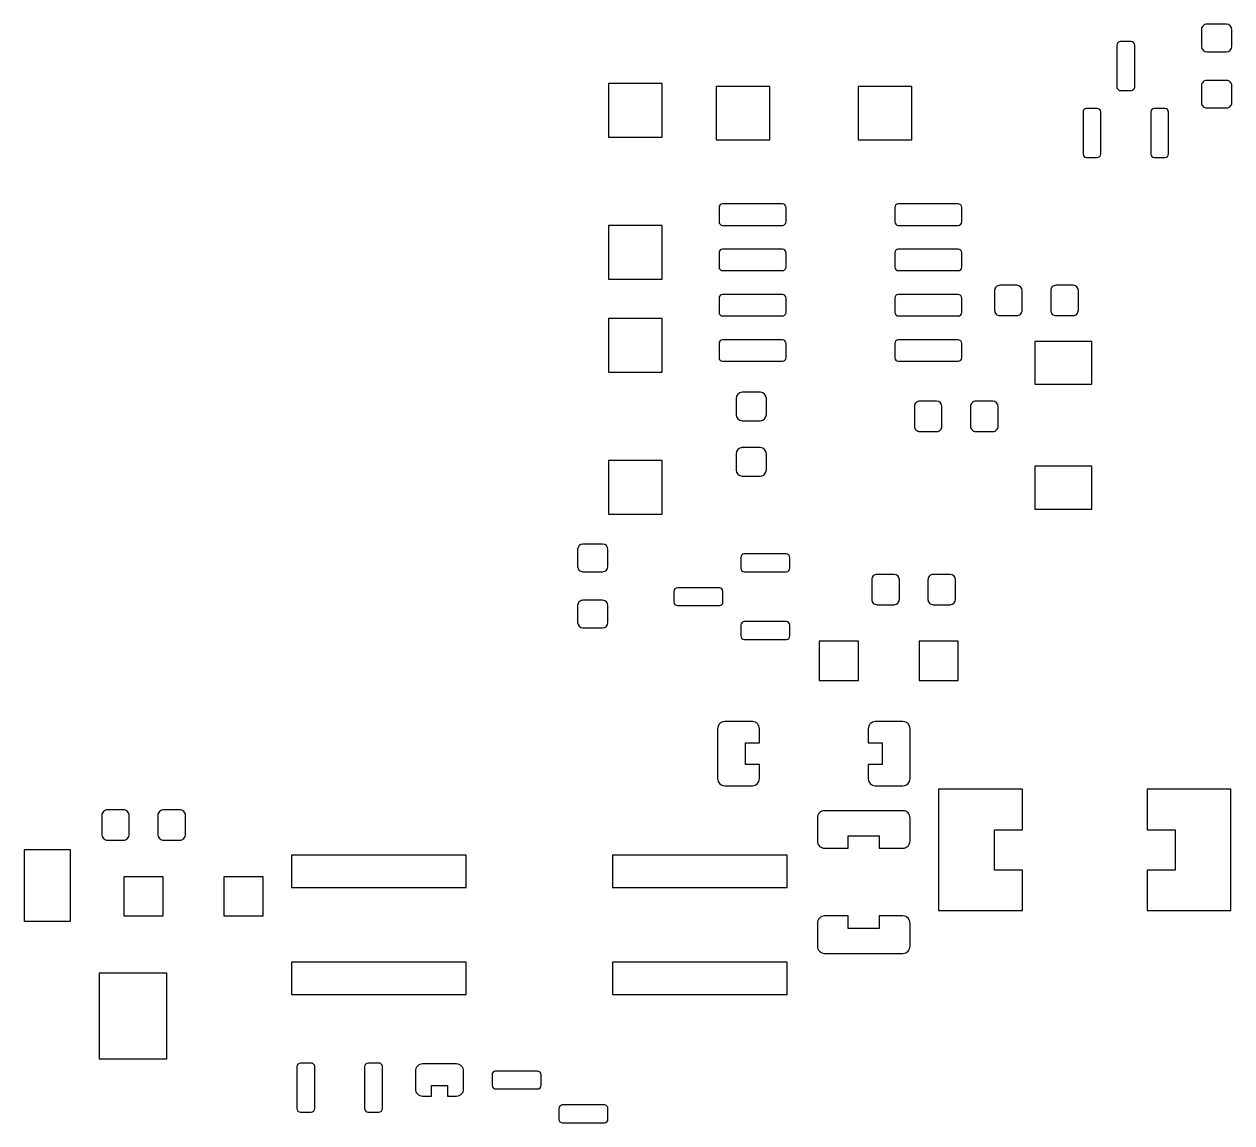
# Model space of a CAD drawing. Extents: x -210 to 210, y -160 to 160.
# Drawn here: x -145.05 to -111.17, y 49.05 to 79.85 of the extents above; entities that cross this region are included whole.
import ezdxf

# ---------------------------------------------------------------- set-up
doc = ezdxf.new("R2010")
doc.units = 0
doc.header["$MEASUREMENT"] = 0
doc.layers.get('0').update_dxf_attribs({"linetype": 'CONTINUOUS'})

msp = doc.modelspace()

# ---------------------------------------------------------------- linework, layer by layer
for points in [[(-111.175, 79.7, 0.414194), (-111.325, 79.850005), (-111.325, 79.850005), (-111.875, 79.850005), (-111.875, 79.850005, 0.414233), (-112.025, 79.7), (-112.025, 79.7), (-112.025, 79.224995), (-112.025, 79.224995, 0.414204), (-111.875, 79.075), (-111.875, 79.075), (-111.325, 79.075), (-111.325, 79.075, 0.414166), (-111.175, 79.224995), (-111.175, 79.224995), (-111.175, 79.7)], [(-113.9, 79.263003, 0.41307), (-114, 79.363003), (-114, 79.363003), (-114.3, 79.363003), (-114.3, 79.363003, 0.413141), (-114.4, 79.263003), (-114.4, 79.263003), (-114.4, 78.078999), (-114.4, 78.078999, 0.389925), (-114.3, 77.987998), (-114.3, 77.987998), (-114, 77.987998), (-114, 77.987998, 0.41602), (-113.9, 78.087998), (-113.9, 78.087998), (-113.9, 79.263003)], [(-111.175, 78.125, 0.414214), (-111.325, 78.275005), (-111.325, 78.275005), (-111.875, 78.275005), (-111.875, 78.275005, 0.414214), (-112.025, 78.125), (-112.025, 78.125), (-112.025, 77.650005), (-112.025, 77.650005, 0.414271), (-111.875, 77.5), (-111.875, 77.5), (-111.325, 77.5), (-111.325, 77.5, 0.414233), (-111.175, 77.650005), (-111.175, 77.650005), (-111.175, 78.125)], [(-114.85, 77.386997, 0.41602), (-114.95, 77.486997), (-114.95, 77.486997), (-115.25, 77.486997), (-115.25, 77.486997, 0.416107), (-115.35, 77.386997), (-115.35, 77.386997), (-115.35, 76.204004), (-115.35, 76.204004, 0.390004), (-115.25, 76.112002), (-115.25, 76.112002), (-114.95, 76.112002), (-114.95, 76.112002, 0.413056), (-114.85, 76.211997), (-114.85, 76.211997), (-114.85, 77.386997)], [(-112.95, 77.386997, 0.416006), (-113.05, 77.486997), (-113.05, 77.486997), (-113.35, 77.486997), (-113.35, 77.486997, 0.416194), (-113.45, 77.386997), (-113.45, 77.386997), (-113.45, 76.204004), (-113.45, 76.204004, 0.390081), (-113.35, 76.112002), (-113.35, 76.112002), (-113.05, 76.112002), (-113.05, 76.112002, 0.413099), (-112.95, 76.211997), (-112.95, 76.211997), (-112.95, 77.386997)], [(-123.68, 74.709995, 0.414156), (-123.78, 74.81), (-123.78, 74.81), (-125.46, 74.81), (-125.46, 74.81, 0.414256), (-125.56, 74.709995), (-125.56, 74.709995), (-125.56, 74.309995), (-125.56, 74.309995, 0.414328), (-125.46, 74.210005), (-125.46, 74.210005), (-123.78, 74.210005), (-123.78, 74.210005, 0.414156), (-123.68, 74.309995), (-123.68, 74.309995), (-123.68, 74.709995)], [(-118.75, 74.709995, 0.414185), (-118.85, 74.81), (-118.85, 74.81), (-120.53, 74.81), (-120.53, 74.81, 0.414342), (-120.63, 74.709995), (-120.63, 74.709995), (-120.63, 74.309995), (-120.63, 74.309995, 0.414256), (-120.53, 74.210005), (-120.53, 74.210005), (-118.85, 74.210005), (-118.85, 74.210005, 0.414113), (-118.75, 74.309995), (-118.75, 74.309995), (-118.75, 74.709995)], [(-123.68, 73.44, 0.414156), (-123.78, 73.54), (-123.78, 73.54), (-125.46, 73.54), (-125.46, 73.54, 0.414256), (-125.56, 73.44), (-125.56, 73.44), (-125.56, 73.04), (-125.56, 73.04, 0.414328), (-125.46, 72.94), (-125.46, 72.94), (-123.78, 72.94), (-123.78, 72.94, 0.414156), (-123.68, 73.04), (-123.68, 73.04), (-123.68, 73.44)], [(-118.75, 73.44, 0.414185), (-118.85, 73.54), (-118.85, 73.54), (-120.53, 73.54), (-120.53, 73.54, 0.414271), (-120.63, 73.44), (-120.63, 73.44), (-120.63, 73.04), (-120.63, 73.04, 0.414256), (-120.53, 72.94), (-120.53, 72.94), (-118.85, 72.94), (-118.85, 72.94, 0.414113), (-118.75, 73.04), (-118.75, 73.04), (-118.75, 73.44)], [(-117.055, 72.38, 0.414185), (-117.205, 72.53), (-117.205, 72.53), (-117.68, 72.53), (-117.68, 72.53, 0.414261), (-117.83, 72.38), (-117.83, 72.38), (-117.83, 71.829995), (-117.83, 71.829995, 0.414261), (-117.68, 71.68), (-117.68, 71.68), (-117.205, 71.68), (-117.205, 71.68, 0.414223), (-117.055, 71.829995), (-117.055, 71.829995), (-117.055, 72.38)], [(-115.48, 72.38, 0.414147), (-115.63, 72.53), (-115.63, 72.53), (-116.105, 72.53), (-116.105, 72.53, 0.414318), (-116.255, 72.38), (-116.255, 72.38), (-116.255, 71.829995), (-116.255, 71.829995, 0.414299), (-116.105, 71.68), (-116.105, 71.68), (-115.63, 71.68), (-115.63, 71.68, 0.414214), (-115.48, 71.829995), (-115.48, 71.829995), (-115.48, 72.38)], [(-123.68, 72.169995, 0.414099), (-123.78, 72.27), (-123.78, 72.27), (-125.46, 72.27), (-125.46, 72.27, 0.414256), (-125.56, 72.169995), (-125.56, 72.169995), (-125.56, 71.769995), (-125.56, 71.769995, 0.414299), (-125.46, 71.670005), (-125.46, 71.670005), (-123.78, 71.670005), (-123.78, 71.670005, 0.414171), (-123.68, 71.769995), (-123.68, 71.769995), (-123.68, 72.169995)], [(-118.75, 72.169995, 0.414156), (-118.85, 72.27), (-118.85, 72.27), (-120.53, 72.27), (-120.53, 72.27, 0.414314), (-120.63, 72.169995), (-120.63, 72.169995), (-120.63, 71.769995), (-120.63, 71.769995, 0.414256), (-120.53, 71.670005), (-120.53, 71.670005), (-118.85, 71.670005), (-118.85, 71.670005, 0.414128), (-118.75, 71.769995), (-118.75, 71.769995), (-118.75, 72.169995)], [(-123.68, 70.9, 0.414085), (-123.78, 71), (-123.78, 71), (-125.46, 71), (-125.46, 71, 0.414256), (-125.56, 70.9), (-125.56, 70.9), (-125.56, 70.5), (-125.56, 70.5, 0.414314), (-125.46, 70.4), (-125.46, 70.4), (-123.78, 70.4), (-123.78, 70.4, 0.414199), (-123.68, 70.5), (-123.68, 70.5), (-123.68, 70.9)], [(-118.75, 70.9, 0.414142), (-118.85, 71), (-118.85, 71), (-120.53, 71), (-120.53, 71, 0.414271), (-120.63, 70.9), (-120.63, 70.9), (-120.63, 70.5), (-120.63, 70.5, 0.414256), (-120.53, 70.4), (-120.53, 70.4), (-118.85, 70.4), (-118.85, 70.4, 0.414156), (-118.75, 70.5), (-118.75, 70.5), (-118.75, 70.9)], [(-124.23, 69.355005, 0.404352), (-124.398994, 69.530005), (-124.398994, 69.530005), (-124.911006, 69.530005), (-124.911006, 69.530005, 0.404449), (-125.08, 69.355005), (-125.08, 69.355005), (-125.08, 68.905005), (-125.08, 68.905005, 0.404457), (-124.911006, 68.729995), (-124.911006, 68.729995), (-124.398994, 68.729995), (-124.398994, 68.729995, 0.40436), (-124.23, 68.905005), (-124.23, 68.905005), (-124.23, 69.355005)], [(-119.305, 69.130005, 0.414175), (-119.455, 69.28), (-119.455, 69.28), (-119.93, 69.28), (-119.93, 69.28, 0.414261), (-120.08, 69.130005), (-120.08, 69.130005), (-120.08, 68.58), (-120.08, 68.58, 0.414261), (-119.93, 68.43), (-119.93, 68.43), (-119.455, 68.43), (-119.455, 68.43, 0.414233), (-119.305, 68.58), (-119.305, 68.58), (-119.305, 69.130005)], [(-117.73, 69.130005, 0.414156), (-117.88, 69.28), (-117.88, 69.28), (-118.355, 69.28), (-118.355, 69.28, 0.414318), (-118.505, 69.130005), (-118.505, 69.130005), (-118.505, 68.58), (-118.505, 68.58, 0.414299), (-118.355, 68.43), (-118.355, 68.43), (-117.88, 68.43), (-117.88, 68.43, 0.414233), (-117.73, 68.58), (-117.73, 68.58), (-117.73, 69.130005)], [(-124.23, 67.805, 0.404359), (-124.398994, 67.98), (-124.398994, 67.98), (-124.911006, 67.98), (-124.911006, 67.98, 0.404441), (-125.08, 67.805), (-125.08, 67.805), (-125.08, 67.355), (-125.08, 67.355, 0.404441), (-124.911006, 67.18), (-124.911006, 67.18), (-124.398994, 67.18), (-124.398994, 67.18, 0.404327), (-124.23, 67.355), (-124.23, 67.355), (-124.23, 67.805)], [(-128.675, 65.125005, 0.414166), (-128.82499, 65.275), (-128.82499, 65.275), (-129.375, 65.275), (-129.375, 65.275, 0.414204), (-129.52501, 65.125005), (-129.52501, 65.125005), (-129.52501, 64.65), (-129.52501, 64.65, 0.414223), (-129.375, 64.499995), (-129.375, 64.499995), (-128.82499, 64.499995), (-128.82499, 64.499995, 0.414204), (-128.675, 64.65), (-128.675, 64.65), (-128.675, 65.125005)], [(-123.575, 64.900005, 0.4145), (-123.675, 65), (-123.675, 65), (-124.85, 65), (-124.85, 65, 0.414629), (-124.95, 64.900005), (-124.95, 64.900005), (-124.95, 64.6), (-124.95, 64.6, 0.414643), (-124.85, 64.499995), (-124.85, 64.499995), (-123.666006, 64.499995), (-123.666006, 64.499995, 0.388395), (-123.575, 64.6), (-123.575, 64.6), (-123.575, 64.900005)], [(-120.5, 64.274995, 0.414175), (-120.65, 64.425), (-120.65, 64.425), (-121.125, 64.425), (-121.125, 64.425, 0.414233), (-121.275, 64.274995), (-121.275, 64.274995), (-121.275, 63.725), (-121.275, 63.725, 0.414233), (-121.125, 63.575), (-121.125, 63.575), (-120.65, 63.575), (-120.65, 63.575, 0.414194), (-120.5, 63.725), (-120.5, 63.725), (-120.5, 64.274995)], [(-118.925, 64.274995, 0.414175), (-119.075, 64.425), (-119.075, 64.425), (-119.55, 64.425), (-119.55, 64.425, 0.414233), (-119.7, 64.274995), (-119.7, 64.274995), (-119.7, 63.725), (-119.7, 63.725, 0.414233), (-119.55, 63.575), (-119.55, 63.575), (-119.075, 63.575), (-119.075, 63.575, 0.414194), (-118.925, 63.725), (-118.925, 63.725), (-118.925, 64.274995)], [(-125.45, 63.95, 0.414442), (-125.55, 64.049995), (-125.55, 64.049995), (-126.725, 64.049995), (-126.725, 64.049995, 0.4147), (-126.825, 63.95), (-126.825, 63.95), (-126.825, 63.649995), (-126.825, 63.649995, 0.414629), (-126.725, 63.550005), (-126.725, 63.550005), (-125.541006, 63.550005), (-125.541006, 63.550005, 0.388378), (-125.45, 63.649995), (-125.45, 63.649995), (-125.45, 63.95)], [(-128.675, 63.550005, 0.414147), (-128.82499, 63.7), (-128.82499, 63.7), (-129.375, 63.7), (-129.375, 63.7, 0.414214), (-129.52501, 63.550005), (-129.52501, 63.550005), (-129.52501, 63.075), (-129.52501, 63.075, 0.414185), (-129.375, 62.925005), (-129.375, 62.925005), (-128.82499, 62.925005), (-128.82499, 62.925005, 0.414204), (-128.675, 63.075), (-128.675, 63.075), (-128.675, 63.550005)], [(-123.575, 63, 0.414528), (-123.675, 63.100005), (-123.675, 63.100005), (-124.85, 63.100005), (-124.85, 63.100005, 0.414643), (-124.95, 63), (-124.95, 63), (-124.95, 62.700005), (-124.95, 62.700005, 0.414672), (-124.85, 62.6), (-124.85, 62.6), (-123.666006, 62.6), (-123.666006, 62.6, 0.388395), (-123.575, 62.700005), (-123.575, 62.700005), (-123.575, 63)], [(-124.425, 60.1, 0.414328), (-124.625, 60.3), (-124.625, 60.3), (-125.40001, 60.3), (-125.40001, 60.3, 0.4144), (-125.6, 60.1), (-125.6, 60.1), (-125.6, 58.7), (-125.6, 58.7, 0.414421), (-125.40001, 58.5), (-125.40001, 58.5), (-124.625, 58.5), (-124.625, 58.5, 0.414371), (-124.425, 58.7), (-124.425, 58.7), (-124.425, 59.1), (-124.425, 59.1), (-124.817002, 59.1), (-124.817002, 59.1), (-124.817002, 59.7), (-124.817002, 59.7), (-124.425, 59.7), (-124.425, 59.7), (-124.425, 60.1)], [(-120.2, 60.1, 0.414385), (-120.4, 60.3), (-120.4, 60.3), (-121.175, 60.3), (-121.175, 60.3, 0.414414), (-121.375, 60.1), (-121.375, 60.1), (-121.375, 59.7), (-121.375, 59.7), (-120.982998, 59.7), (-120.982998, 59.7), (-120.982998, 59.1), (-120.982998, 59.1), (-121.375, 59.1), (-121.375, 59.1), (-121.375, 58.7), (-121.375, 58.7, 0.414457), (-121.175, 58.5), (-121.175, 58.5), (-120.4, 58.5), (-120.4, 58.5, 0.414364), (-120.2, 58.7), (-120.2, 58.7), (-120.2, 60.1)], [(-142.10001, 57.656001, 0.415197), (-142.269004, 57.825), (-142.269004, 57.825), (-142.706006, 57.825), (-142.706006, 57.825, 0.415359), (-142.875, 57.656001), (-142.875, 57.656001), (-142.875, 57.143999), (-142.875, 57.143999, 0.415325), (-142.706006, 56.975), (-142.706006, 56.975), (-142.269004, 56.975), (-142.269004, 56.975, 0.415206), (-142.10001, 57.143999), (-142.10001, 57.143999), (-142.10001, 57.656001)], [(-140.525, 57.656001, 0.415214), (-140.693994, 57.825), (-140.693994, 57.825), (-141.130996, 57.825), (-141.130996, 57.825, 0.415316), (-141.29999, 57.656001), (-141.29999, 57.656001), (-141.29999, 57.143999), (-141.29999, 57.143999, 0.415333), (-141.130996, 56.975), (-141.130996, 56.975), (-140.693994, 56.975), (-140.693994, 56.975, 0.415231), (-140.525, 57.143999), (-140.525, 57.143999), (-140.525, 57.656001)], [(-120.2, 57.6, 0.414385), (-120.4, 57.8), (-120.4, 57.8), (-122.6, 57.8), (-122.6, 57.8, 0.414442), (-122.8, 57.6), (-122.8, 57.6), (-122.8, 56.95), (-122.8, 56.95, 0.414457), (-122.6, 56.75), (-122.6, 56.75), (-121.932998, 56.75), (-121.932998, 56.75), (-121.932998, 57.1), (-121.932998, 57.1), (-121.067002, 57.1), (-121.067002, 57.1), (-121.067002, 56.75), (-121.067002, 56.75), (-120.4, 56.75), (-120.4, 56.75, 0.414364), (-120.2, 56.95), (-120.2, 56.95), (-120.2, 57.6)], [(-120.2, 54.65, 0.414349), (-120.4, 54.85), (-120.4, 54.85), (-121.067002, 54.85), (-121.067002, 54.85), (-121.067002, 54.5), (-121.067002, 54.5), (-121.932998, 54.5), (-121.932998, 54.5), (-121.932998, 54.85), (-121.932998, 54.85), (-122.6, 54.85), (-122.6, 54.85, 0.414442), (-122.8, 54.65), (-122.8, 54.65), (-122.8, 54), (-122.8, 54, 0.414442), (-122.6, 53.8), (-122.6, 53.8), (-120.4, 53.8), (-120.4, 53.8, 0.414378), (-120.2, 54), (-120.2, 54), (-120.2, 54.65)], [(-136.89999, 50.633999, 0.388464), (-136.99999, 50.725), (-136.99999, 50.725), (-137.3, 50.725), (-137.3, 50.725, 0.414686), (-137.4, 50.625), (-137.4, 50.625), (-137.4, 49.45), (-137.4, 49.45, 0.414643), (-137.3, 49.35), (-137.3, 49.35), (-136.99999, 49.35), (-136.99999, 49.35, 0.414514), (-136.89999, 49.45), (-136.89999, 49.45), (-136.89999, 50.633999)], [(-135.00001, 50.633999, 0.38848), (-135.10001, 50.725), (-135.10001, 50.725), (-135.4, 50.725), (-135.4, 50.725, 0.414586), (-135.5, 50.625), (-135.5, 50.625), (-135.5, 49.45), (-135.5, 49.45, 0.4146), (-135.4, 49.35), (-135.4, 49.35), (-135.10001, 49.35), (-135.10001, 49.35, 0.414514), (-135.00001, 49.45), (-135.00001, 49.45), (-135.00001, 50.633999)], [(-132.725, 50.5, 0.414349), (-132.925, 50.7), (-132.925, 50.7), (-133.875, 50.7), (-133.875, 50.7, 0.414392), (-134.075, 50.5), (-134.075, 50.5), (-134.075, 50), (-134.075, 50, 0.41445), (-133.875, 49.8), (-133.875, 49.8), (-133.625, 49.8), (-133.625, 49.8), (-133.625, 50.1), (-133.625, 50.1), (-133.175, 50.1), (-133.175, 50.1), (-133.175, 49.8), (-133.175, 49.8), (-132.925, 49.8), (-132.925, 49.8, 0.414335), (-132.725, 50), (-132.725, 50), (-132.725, 50.5)], [(-130.55, 50.4, 0.414457), (-130.65, 50.5), (-130.65, 50.5), (-131.834004, 50.5), (-131.834004, 50.5, 0.3886), (-131.925, 50.4), (-131.925, 50.4), (-131.925, 50.1), (-131.925, 50.1, 0.414586), (-131.825, 50), (-131.825, 50), (-130.65, 50), (-130.65, 50, 0.414528), (-130.55, 50.1), (-130.55, 50.1), (-130.55, 50.4)], [(-128.675, 49.45, 0.414528), (-128.775, 49.55), (-128.775, 49.55), (-129.959004, 49.55), (-129.959004, 49.55, 0.388595), (-130.05, 49.45), (-130.05, 49.45), (-130.05, 49.15), (-130.05, 49.15, 0.414629), (-129.95, 49.05), (-129.95, 49.05), (-128.775, 49.05), (-128.775, 49.05, 0.414586), (-128.675, 49.15), (-128.675, 49.15), (-128.675, 49.45)]]:
    msp.add_lwpolyline(points, format="xyb")
for points in [[(-127.15501, 78.185), (-128.655, 78.185), (-128.655, 78.185), (-128.655, 76.684995), (-128.655, 76.684995), (-127.15501, 76.684995), (-127.15501, 76.684995), (-127.15501, 78.185)], [(-124.135, 78.105005), (-125.635, 78.105005), (-125.635, 78.105005), (-125.635, 76.605), (-125.635, 76.605), (-124.135, 76.605), (-124.135, 76.605), (-124.135, 78.105005)], [(-120.155, 78.105005), (-121.655, 78.105005), (-121.655, 78.105005), (-121.655, 76.605), (-121.655, 76.605), (-120.155, 76.605), (-120.155, 76.605), (-120.155, 78.105005)], [(-127.15501, 74.204995), (-128.655, 74.204995), (-128.655, 74.204995), (-128.655, 72.705), (-128.655, 72.705), (-127.15501, 72.705), (-127.15501, 72.705), (-127.15501, 74.204995)], [(-127.15501, 71.595), (-128.655, 71.595), (-128.655, 71.595), (-128.655, 70.095005), (-128.655, 70.095005), (-127.15501, 70.095005), (-127.15501, 70.095005), (-127.15501, 71.595)], [(-115.105, 70.955), (-116.705, 70.955), (-116.705, 70.955), (-116.705, 69.755005), (-116.705, 69.755005), (-115.105, 69.755005), (-115.105, 69.755005), (-115.105, 70.955)], [(-127.15501, 67.615), (-128.655, 67.615), (-128.655, 67.615), (-128.655, 66.115), (-128.655, 66.115), (-127.15501, 66.115), (-127.15501, 66.115), (-127.15501, 67.615)], [(-115.105, 67.455), (-116.705, 67.455), (-116.705, 67.455), (-116.705, 66.255005), (-116.705, 66.255005), (-115.105, 66.255005), (-115.105, 66.255005), (-115.105, 67.455)], [(-121.65, 62.55), (-122.75, 62.55), (-122.75, 62.55), (-122.75, 61.45), (-122.75, 61.45), (-121.65, 61.45), (-121.65, 61.45), (-121.65, 62.55)], [(-118.85, 62.55), (-119.95, 62.55), (-119.95, 62.55), (-119.95, 61.45), (-119.95, 61.45), (-118.85, 61.45), (-118.85, 61.45), (-118.85, 62.55)], [(-117.05, 58.4), (-119.4, 58.4), (-119.4, 58.4), (-119.4, 55), (-119.4, 55), (-117.05, 55), (-117.05, 55), (-117.05, 56.132998), (-117.05, 56.132998), (-117.833008, 56.132998), (-117.833008, 56.132998), (-117.833008, 57.266997), (-117.833008, 57.266997), (-117.05, 57.266997), (-117.05, 57.266997), (-117.05, 58.4)], [(-111.2, 58.4), (-113.55, 58.4), (-113.55, 58.4), (-113.55, 57.266997), (-113.55, 57.266997), (-112.766992, 57.266997), (-112.766992, 57.266997), (-112.766992, 56.132998), (-112.766992, 56.132998), (-113.55, 56.132998), (-113.55, 56.132998), (-113.55, 55), (-113.55, 55), (-111.2, 55), (-111.2, 55), (-111.2, 58.4)], [(-143.75, 56.7), (-145.05, 56.7), (-145.05, 56.7), (-145.05, 54.7), (-145.05, 54.7), (-143.75, 54.7), (-143.75, 54.7), (-143.75, 56.7)], [(-132.65, 56.55), (-137.55, 56.55), (-137.55, 56.55), (-137.55, 55.65), (-137.55, 55.65), (-132.65, 55.65), (-132.65, 55.65), (-132.65, 56.55)], [(-123.65, 56.55), (-128.54999, 56.55), (-128.54999, 56.55), (-128.54999, 55.65), (-128.54999, 55.65), (-123.65, 55.65), (-123.65, 55.65), (-123.65, 56.55)], [(-141.15, 55.95), (-142.25, 55.95), (-142.25, 55.95), (-142.25, 54.85), (-142.25, 54.85), (-141.15, 54.85), (-141.15, 54.85), (-141.15, 55.95)], [(-138.34999, 55.95), (-139.45, 55.95), (-139.45, 55.95), (-139.45, 54.85), (-139.45, 54.85), (-138.34999, 54.85), (-138.34999, 54.85), (-138.34999, 55.95)], [(-132.65, 53.55), (-137.55, 53.55), (-137.55, 53.55), (-137.55, 52.65), (-137.55, 52.65), (-132.65, 52.65), (-132.65, 52.65), (-132.65, 53.55)], [(-123.65, 53.55), (-128.54999, 53.55), (-128.54999, 53.55), (-128.54999, 52.65), (-128.54999, 52.65), (-123.65, 52.65), (-123.65, 52.65), (-123.65, 53.55)], [(-141.05, 53.245), (-142.95, 53.245), (-142.95, 53.245), (-142.95, 50.845), (-142.95, 50.845), (-141.05, 50.845), (-141.05, 50.845), (-141.05, 53.245)]]:
    msp.add_lwpolyline(points)

doc.saveas('drawing.dxf')
